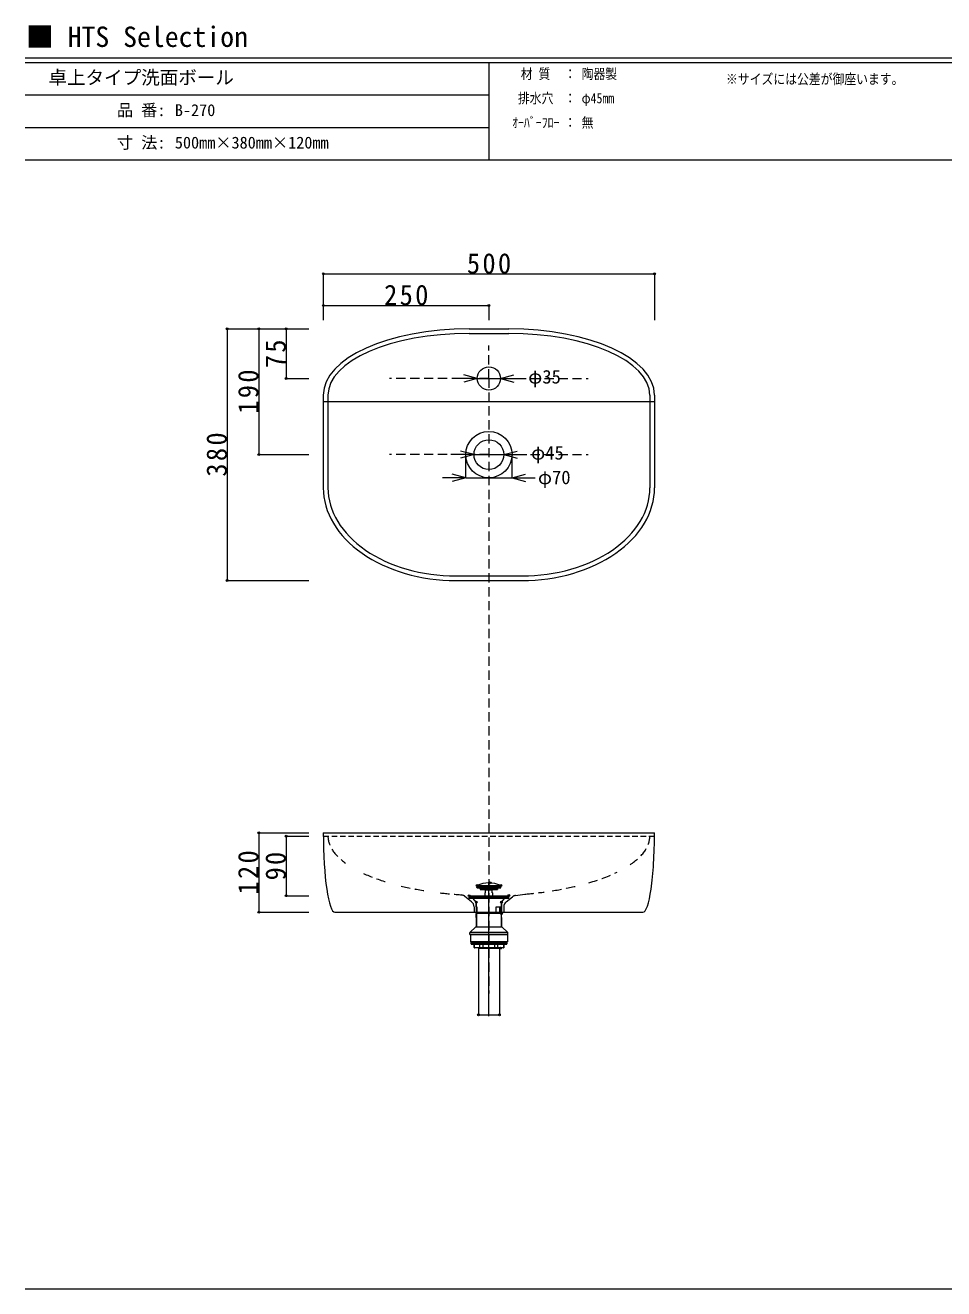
# Model space of a CAD drawing. Units: millimetres, scale not verified. Extents: x -1403 to 1462, y -962 to 946.
# Drawn here: x -1403 to -16, y -962 to 946 of the extents above; entities that cross this region are included whole.
import ezdxf
from ezdxf.enums import TextEntityAlignment as Align

# ---------------------------------------------------------------- set-up
doc = ezdxf.new("R2010")
doc.units = ezdxf.units.MM
doc.header["$LTSCALE"] = 7
doc.header["$PDMODE"] = 32
doc.header["$PDSIZE"] = 2.8
doc.linetypes.add('DASHED1', pattern=[1.8, 1.2, -0.6])
doc.linetypes.add('DASHED2', pattern=[3, 2, -1])
doc.layers.add('F-0', color=7, linetype='Continuous', lineweight=15)
doc.styles.add('ＭＳ ゴシック', font='')
doc.styles.get('ＭＳ ゴシック').set_extended_font_data('MS Gothic')

msp = doc.modelspace()

# ---------------------------------------------------------------- linework, layer by layer
at = {"layer": 'F-0'}
for p, q in [((1402.848, 896.05), (-1402.92, 896.05)), ((1402.848, 889.05), (-1402.92, 889.05)), ((-702.92, 889.05), (-702.92, 742.05)), ((-702.92, 840.05), (-1402.92, 840.05)), ((-702.92, 791.05), (-1402.92, 791.05)), ((1402.848, 742.05), (-1402.92, 742.05)), ((-732.92, 487.513), (-672.92, 487.513)), ((-732.92, 480.513), (-672.92, 480.513)), ((-720.42, 412.513), (-755.42, 412.513)), ((-720.42, 412.513), (-740.705, 417.948)), ((-720.42, 412.513), (-740.705, 407.077)), ((-720.42, 412.513), (-685.42, 412.513)), ((-685.42, 412.513), (-665.136, 417.948)), ((-685.42, 412.513), (-650.42, 412.513)), ((-685.42, 412.513), (-665.136, 407.077)), ((-952.92, 387.513), (-952.92, 247.513)), ((-945.92, 387.513), (-945.92, 247.513)), ((-459.92, 387.513), (-459.92, 247.513)), ((-452.92, 387.513), (-452.92, 247.513)), ((-952.92, 377.513), (-452.92, 377.513)), ((-725.42, 297.513), (-760.42, 297.513)), ((-725.42, 297.513), (-745.705, 302.948)), ((-725.42, 297.513), (-745.705, 292.077)), ((-737.92, 262.513), (-737.92, 297.513)), ((-725.42, 297.513), (-680.42, 297.513)), ((-680.42, 297.513), (-660.136, 302.948)), ((-680.42, 297.513), (-645.42, 297.513)), ((-680.42, 297.513), (-660.136, 292.077)), ((-667.92, 262.513), (-667.92, 297.513)), ((-737.92, 262.513), (-758.205, 267.948)), ((-667.92, 262.513), (-647.636, 267.948)), ((-737.92, 262.513), (-772.92, 262.513)), ((-737.92, 262.513), (-758.205, 257.077)), ((-737.92, 262.513), (-667.92, 262.513)), ((-667.92, 262.513), (-632.92, 262.513)), ((-667.92, 262.513), (-647.636, 257.077)), ((-752.92, 114.513), (-652.92, 114.513)), ((-752.92, 107.513), (-652.92, 107.513)), ((-952.92, -273.491), (-452.92, -273.491)), ((-720.92, -353.141), (-684.92, -353.141)), ((-720.92, -353.141), (-720.92, -354.141)), ((-720.92, -354.141), (-684.92, -354.141)), ((-720.92, -354.841), (-684.92, -354.841)), ((-720.92, -356.141), (-720.92, -354.841)), ((-720.92, -356.141), (-684.92, -356.141)), ((-720.72, -354.641), (-685.121, -354.641)), ((-720.42, -356.641), (-685.42, -356.641)), ((-715.92, -354.641), (-715.92, -354.141)), ((-715.92, -358.141), (-715.92, -356.641)), ((-715.92, -358.141), (-689.92, -358.141)), ((-715.92, -358.141), (-689.92, -358.141)), ((-715.92, -358.141), (-715.92, -359.141)), ((-715.92, -359.141), (-689.92, -359.141)), ((-707.92, -364.141), (-707.92, -359.146)), ((-697.92, -360.141), (-707.92, -360.141)), ((-702.92, -550.586), (-702.92, -348.149)), ((-697.92, -364.141), (-697.92, -359.146)), ((-689.92, -354.641), (-689.92, -354.141)), ((-689.92, -358.141), (-689.92, -356.641)), ((-689.92, -358.141), (-689.92, -359.141)), ((-684.92, -353.141), (-684.92, -354.141)), ((-684.92, -356.141), (-684.92, -354.841)), ((-729.174, -377.489), (-739.228, -369.445)), ((-732.92, -368.491), (-672.92, -368.491)), ((-732.92, -369.791), (-732.92, -368.491)), ((-732.92, -369.791), (-672.92, -369.791)), ((-731.439, -370.019), (-732.92, -369.791)), ((-731.439, -370.019), (-732.92, -369.791)), ((-732.92, -370.019), (-672.92, -370.019)), ((-732.92, -372.019), (-732.92, -370.019)), ((-732.92, -372.019), (-672.92, -372.019)), ((-721.92, -378.12), (-727.17, -372.019)), ((-721.92, -385.491), (-721.92, -378.12)), ((-721.92, -385.491), (-721.92, -378.12)), ((-721.92, -379.92), (-721.92, -396.287)), ((-708.82, -364.141), (-707.92, -364.141)), ((-708.82, -368.491), (-708.82, -364.141)), ((-697.92, -364.141), (-697.021, -364.141)), ((-697.02, -368.491), (-697.02, -364.141)), ((-683.92, -378.12), (-678.67, -372.019)), ((-683.92, -385.491), (-683.92, -378.12)), ((-683.92, -379.92), (-683.92, -396.287)), ((-676.667, -377.489), (-667.556, -370.199)), ((-674.402, -370.019), (-672.92, -369.791)), ((-674.402, -370.019), (-672.92, -369.791)), ((-672.92, -369.791), (-672.92, -368.491)), ((-672.92, -372.019), (-672.92, -370.019)), ((-935.42, -393.491), (-470.42, -393.491)), ((-725.42, -385.297), (-725.42, -393.491)), ((-683.92, -395.491), (-721.92, -395.491)), ((-721.92, -401.491), (-721.92, -395.491)), ((-721.92, -401.491), (-721.92, -395.491)), ((-721.42, -395.491), (-721.42, -401.491)), ((-720.62, -395.491), (-720.62, -385.491)), ((-692.048, -385.491), (-683.92, -385.491)), ((-692.048, -395.491), (-692.048, -385.491)), ((-686.618, -395.491), (-686.618, -385.491)), ((-685.221, -395.491), (-685.221, -385.491)), ((-684.42, -395.491), (-684.42, -401.491)), ((-683.92, -401.491), (-683.92, -395.491)), ((-680.42, -385.297), (-680.42, -393.491)), ((-731.612, -424.197), (-722.67, -415.256)), ((-722.67, -415.256), (-683.17, -415.256)), ((-721.92, -401.491), (-721.92, -415.256)), ((-721.42, -401.491), (-721.42, -415.256)), ((-684.42, -401.491), (-684.42, -415.256)), ((-683.92, -401.491), (-683.92, -415.256)), ((-674.229, -424.197), (-683.17, -415.256)), ((-674.17, -424.338), (-731.67, -424.338)), ((-731.67, -427.256), (-731.67, -424.338)), ((-731.67, -427.256), (-674.17, -427.256)), ((-674.229, -424.197), (-731.612, -424.197)), ((-730.92, -427.256), (-730.92, -438.256)), ((-674.921, -438.256), (-730.92, -438.256)), ((-729.17, -439.256), (-729.17, -438.256)), ((-676.67, -439.256), (-676.67, -438.256)), ((-674.92, -427.256), (-674.92, -438.256)), ((-674.17, -427.256), (-674.17, -424.338)), ((-729.92, -439.256), (-675.92, -439.256)), ((-729.92, -441.356), (-675.92, -441.356)), ((-729.42, -441.856), (-676.42, -441.856)), ((-725.42, -441.856), (-725.42, -446.756)), ((-725.42, -446.756), (-680.42, -446.756)), ((-725.24, -446.756), (-725.24, -441.856)), ((-680.921, -447.256), (-724.92, -447.256)), ((-718.67, -447.256), (-718.67, -548.291)), ((-718.67, -447.756), (-687.17, -447.756)), ((-718.42, -447.756), (-718.42, -447.256)), ((-716.541, -446.756), (-716.541, -441.856)), ((-711.62, -446.756), (-711.62, -441.856)), ((-694.221, -446.756), (-694.221, -441.856)), ((-689.3, -446.756), (-689.3, -441.856)), ((-687.42, -447.756), (-687.42, -447.256)), ((-687.17, -447.256), (-687.17, -548.291)), ((-680.601, -446.756), (-680.601, -441.856)), ((-680.42, -441.856), (-680.42, -446.756)), ((-718.67, -548.291), (-687.17, -548.291)), ((-718.47, -548.491), (-718.67, -548.291)), ((-718.47, -548.491), (-687.371, -548.491)), ((-687.371, -548.491), (-687.17, -548.291)), ((-1402.92, -961.889), (1402.848, -961.889))]:
    msp.add_line(p, q, dxfattribs=at)
at = {"layer": 'F-0', "color": 4, "lineweight": 9}
for p, q in [((-952.92, 570.436), (-452.92, 570.436)), ((-952.92, 570.436), (-952.92, 500.455)), ((-452.92, 570.436), (-452.92, 500.455)), ((-952.92, 522.768), (-702.92, 522.768)), ((-952.92, 522.768), (-952.92, 500.455)), ((-702.92, 522.768), (-702.92, 500.455)), ((-1098.159, 487.513), (-1098.159, 107.513)), ((-1098.159, 487.513), (-974.622, 487.513)), ((-1050.491, 487.513), (-1050.491, 297.513)), ((-1050.491, 487.513), (-974.622, 487.513)), ((-1009.105, 487.513), (-1009.105, 412.513)), ((-1009.105, 487.513), (-974.622, 487.513)), ((-1009.105, 412.513), (-974.622, 412.513)), ((-1050.491, 297.513), (-974.622, 297.513)), ((-1098.159, 107.513), (-974.622, 107.513)), ((-1050.491, -273.491), (-1050.491, -393.491)), ((-1050.491, -273.491), (-974.622, -273.491)), ((-1009.105, -278.491), (-1009.105, -368.491)), ((-1009.105, -278.491), (-974.622, -278.491)), ((-1009.105, -368.491), (-974.622, -368.491)), ((-1050.491, -393.491), (-974.622, -393.491))]:
    msp.add_line(p, q, dxfattribs=at)
at = {"layer": 'F-0', "linetype": 'DASHED2'}
for p, q in [((-702.92, 412.513), (-702.92, 462.513)), ((-702.92, 412.513), (-852.92, 412.513)), ((-702.92, 412.513), (-552.92, 412.513)), ((-702.92, 412.513), (-702.92, -516.265)), ((-702.92, 297.513), (-852.92, 297.513)), ((-702.92, 297.513), (-552.92, 297.513)), ((-741.843, -367.937), (-743.976, -367.105)), ((-662.713, -368.107), (-648.893, -366.147))]:
    msp.add_line(p, q, dxfattribs=at)
at = {"layer": 'F-0', "linetype": 'DASHED1'}
msp.add_line((-952.905, -278.491), (-452.92, -278.491), dxfattribs=at)
at = {"layer": 'F-0'}
for points in [[(-729.92, -439.256), (-729.92, -441.356), (-729.92, -439.256)], [(-725.24, -446.756), (-725.24, -446.774), (-725.239, -446.792), (-725.238, -446.81), (-725.235, -446.828), (-725.232, -446.846), (-725.229, -446.863), (-725.225, -446.881), (-725.22, -446.899), (-725.215, -446.916), (-725.209, -446.934), (-725.202, -446.951), (-725.195, -446.968), (-725.187, -446.984), (-725.178, -447), (-725.169, -447.016), (-725.16, -447.032), (-725.15, -447.047), (-725.139, -447.062), (-725.127, -447.077), (-725.116, -447.091), (-725.103, -447.104), (-725.09, -447.117), (-725.077, -447.13), (-725.063, -447.142), (-725.049, -447.154), (-725.034, -447.165), (-725.02, -447.175), (-725.004, -447.185), (-724.989, -447.194), (-724.973, -447.203), (-724.957, -447.211), (-724.94, -447.218)], [(-724.915, -447.228), (-724.909, -447.23), (-724.903, -447.232), (-724.896, -447.234), (-724.89, -447.236), (-724.883, -447.238), (-724.877, -447.24), (-724.87, -447.242), (-724.864, -447.243), (-724.857, -447.245), (-724.85, -447.246), (-724.844, -447.247), (-724.837, -447.248), (-724.831, -447.25), (-724.824, -447.251), (-724.817, -447.252), (-724.811, -447.252), (-724.804, -447.253), (-724.797, -447.254), (-724.79, -447.254), (-724.784, -447.255), (-724.777, -447.255), (-724.77, -447.255), (-724.764, -447.255), (-724.757, -447.256)], [(-716.541, -446.756), (-716.54, -446.77), (-716.54, -446.784), (-716.539, -446.799), (-716.538, -446.813), (-716.537, -446.828), (-716.535, -446.842), (-716.533, -446.856), (-716.53, -446.871), (-716.528, -446.885), (-716.524, -446.899), (-716.521, -446.913), (-716.517, -446.927), (-716.513, -446.941), (-716.509, -446.955), (-716.504, -446.968), (-716.499, -446.982), (-716.494, -446.995), (-716.488, -447.009), (-716.482, -447.022), (-716.475, -447.035), (-716.469, -447.048), (-716.461, -447.06), (-716.454, -447.072), (-716.446, -447.085), (-716.438, -447.097), (-716.429, -447.108), (-716.42, -447.12), (-716.411, -447.131), (-716.401, -447.142), (-716.391, -447.152), (-716.381, -447.162), (-716.37, -447.172), (-716.359, -447.181), (-716.347, -447.19), (-716.336, -447.199), (-716.323, -447.206), (-716.311, -447.214), (-716.298, -447.221), (-716.285, -447.227)], [(-716.285, -447.227), (-716.271, -447.233), (-716.258, -447.238), (-716.244, -447.243), (-716.23, -447.246), (-716.216, -447.25), (-716.201, -447.252), (-716.187, -447.254), (-716.173, -447.255), (-716.158, -447.256)], [(-711.62, -446.756), (-711.62, -446.765), (-711.62, -446.774), (-711.62, -446.784), (-711.62, -446.793), (-711.62, -446.802), (-711.62, -446.812), (-711.619, -446.821), (-711.619, -446.83), (-711.619, -446.84), (-711.619, -446.849), (-711.618, -446.858), (-711.618, -446.868), (-711.617, -446.877), (-711.617, -446.886), (-711.616, -446.896), (-711.616, -446.905), (-711.615, -446.914), (-711.614, -446.924), (-711.614, -446.933), (-711.613, -446.942), (-711.612, -446.951), (-711.611, -446.961), (-711.611, -446.97), (-711.61, -446.979), (-711.609, -446.989), (-711.608, -446.998), (-711.607, -447.007), (-711.606, -447.016), (-711.605, -447.026), (-711.603, -447.035), (-711.602, -447.044), (-711.601, -447.053), (-711.599, -447.063), (-711.598, -447.072), (-711.596, -447.081), (-711.594, -447.09), (-711.593, -447.1), (-711.591, -447.109), (-711.589, -447.118)], [(-711.589, -447.118), (-711.587, -447.127), (-711.585, -447.136), (-711.583, -447.146), (-711.58, -447.155), (-711.578, -447.164), (-711.575, -447.172), (-711.572, -447.181), (-711.57, -447.189), (-711.566, -447.198), (-711.563, -447.207), (-711.559, -447.216), (-711.554, -447.225), (-711.549, -447.234), (-711.543, -447.242), (-711.536, -447.249), (-711.528, -447.254), (-711.519, -447.256)], [(-694.252, -447.118), (-694.254, -447.127), (-694.256, -447.136), (-694.258, -447.146), (-694.261, -447.155), (-694.263, -447.164), (-694.266, -447.172), (-694.268, -447.181), (-694.271, -447.189), (-694.274, -447.198), (-694.278, -447.207), (-694.282, -447.216), (-694.287, -447.225), (-694.292, -447.234), (-694.298, -447.242), (-694.305, -447.249), (-694.313, -447.254), (-694.322, -447.256)], [(-694.221, -446.756), (-694.221, -446.765), (-694.221, -446.774), (-694.221, -446.784), (-694.221, -446.793), (-694.221, -446.802), (-694.221, -446.812), (-694.221, -446.821), (-694.222, -446.83), (-694.222, -446.84), (-694.222, -446.849), (-694.223, -446.858), (-694.223, -446.868), (-694.224, -446.877), (-694.224, -446.886), (-694.225, -446.896), (-694.225, -446.905), (-694.226, -446.914), (-694.226, -446.924), (-694.227, -446.933), (-694.228, -446.942), (-694.229, -446.951), (-694.229, -446.961), (-694.23, -446.97), (-694.231, -446.979), (-694.232, -446.989), (-694.233, -446.998), (-694.234, -447.007), (-694.235, -447.016), (-694.236, -447.026), (-694.238, -447.035), (-694.239, -447.044), (-694.24, -447.053), (-694.242, -447.063), (-694.243, -447.072), (-694.245, -447.081), (-694.246, -447.09), (-694.248, -447.1), (-694.25, -447.109), (-694.252, -447.118)], [(-689.556, -447.227), (-689.569, -447.233), (-689.583, -447.238), (-689.597, -447.243), (-689.611, -447.246), (-689.625, -447.25), (-689.64, -447.252), (-689.654, -447.254), (-689.668, -447.255), (-689.683, -447.256)], [(-689.3, -446.756), (-689.301, -446.77), (-689.301, -446.784), (-689.302, -446.799), (-689.303, -446.813), (-689.304, -446.828), (-689.306, -446.842), (-689.308, -446.856), (-689.311, -446.871), (-689.313, -446.885), (-689.316, -446.899), (-689.32, -446.913), (-689.324, -446.927), (-689.328, -446.941), (-689.332, -446.955), (-689.337, -446.968), (-689.342, -446.982), (-689.347, -446.995), (-689.353, -447.009), (-689.359, -447.022), (-689.366, -447.035), (-689.372, -447.048), (-689.38, -447.06), (-689.387, -447.072), (-689.395, -447.085), (-689.403, -447.097), (-689.412, -447.108), (-689.421, -447.12), (-689.43, -447.131), (-689.44, -447.142), (-689.45, -447.152), (-689.46, -447.162), (-689.471, -447.172), (-689.482, -447.181), (-689.494, -447.19), (-689.505, -447.199), (-689.518, -447.206), (-689.53, -447.214), (-689.543, -447.221), (-689.556, -447.227)], [(-680.926, -447.228), (-680.932, -447.23), (-680.938, -447.232), (-680.945, -447.234), (-680.951, -447.236), (-680.958, -447.238), (-680.964, -447.24), (-680.971, -447.242), (-680.977, -447.243), (-680.984, -447.245), (-680.99, -447.246), (-680.997, -447.247), (-681.004, -447.248), (-681.01, -447.25), (-681.017, -447.251), (-681.024, -447.252), (-681.03, -447.252), (-681.037, -447.253), (-681.044, -447.254), (-681.051, -447.254), (-681.057, -447.255), (-681.064, -447.255), (-681.071, -447.255), (-681.077, -447.255), (-681.084, -447.256)], [(-680.601, -446.756), (-680.601, -446.774), (-680.602, -446.792), (-680.603, -446.81), (-680.606, -446.828), (-680.609, -446.846), (-680.612, -446.863), (-680.616, -446.881), (-680.621, -446.899), (-680.626, -446.916), (-680.632, -446.934), (-680.639, -446.951), (-680.646, -446.968), (-680.654, -446.984), (-680.663, -447), (-680.672, -447.016), (-680.681, -447.032), (-680.691, -447.047), (-680.702, -447.062), (-680.714, -447.077), (-680.725, -447.091), (-680.738, -447.104), (-680.751, -447.117), (-680.764, -447.13), (-680.778, -447.142), (-680.792, -447.154), (-680.806, -447.165), (-680.821, -447.175), (-680.837, -447.185), (-680.852, -447.194), (-680.868, -447.203), (-680.884, -447.211), (-680.901, -447.218)], [(-675.92, -439.256), (-675.92, -441.356), (-675.92, -439.256)]]:
    msp.add_lwpolyline(points, dxfattribs=at)
for centre, radius in [((-702.92, 412.513), 17.5), ((-702.92, 297.513), 35), ((-702.92, 297.513), 22.5)]:
    msp.add_circle(centre, radius, dxfattribs=at)
for centre, radius, start, end in [((-702.92, -391.641), 42.5, 64.94238, 115.05762), ((-720.72, -354.841), 0.2, 90, 180), ((-720.42, -356.141), 0.5, 180, 270), ((-685.42, -356.141), 0.5, 270, 0), ((-685.12, -354.841), 0.2, 0, 90), ((-735.42, -385.297), 10, 0, 51.34019), ((-670.42, -385.297), 10, 128.65981, 180), ((-731.47, -424.338), 0.2, 135, 180), ((-674.37, -424.338), 0.2, 0, 45), ((-729.42, -441.356), 0.5, 180, 270), ((-724.92, -446.756), 0.5, 180, 270), ((-724.757, -446.785), 0.47, 247.09102, 250.33614), ((-681.084, -446.785), 0.47, 289.66386, 292.90898), ((-680.92, -446.756), 0.5, 270, 0), ((-676.42, -441.356), 0.5, 270, 0)]:
    msp.add_arc(centre, radius, start, end, dxfattribs=at)
at = {"layer": 'F-0', "linetype": 'DASHED2'}
for centre, start, end in [((-745.475, -377.254), 51.34019, 68.70103), ((-661.309, -378.008), 98.07282, 128.65981)]:
    msp.add_arc(centre, 10, start, end, dxfattribs=at)
at = {"layer": 'F-0'}
for centre, major_axis, ratio, start_param, end_param in [((-732.92, 387.513), (220, 0), 0.454545, 1.57079633, 3.14159265), ((-732.92, 387.513), (213, 0), 0.43662, 1.57079633, 3.14159265), ((-672.92, 387.513), (220, 0), 0.454545, 6.28318531, 7.85398163), ((-672.92, 387.513), (213, 0), 0.43662, 6.28318531, 7.85398163), ((-752.92, 247.513), (200, 0), 0.7, 3.14159265, 4.71238898), ((-752.92, 247.513), (193, 0), 0.689119, 3.14159265, 4.71238898), ((-652.92, 247.513), (193, 0), 0.689119, 4.71238898, 6.28318531), ((-652.92, 247.513), (200, 0), 0.7, 4.71238898, 6.28318531), ((-935.42, -273.491), (0, 120), 0.145833, 1.57079633, 3.14159265), ((-470.42, -273.491), (0, 120), 0.145833, 3.14159265, 4.71238898)]:
    msp.add_ellipse(centre, major_axis=major_axis, ratio=ratio, start_param=start_param, end_param=end_param, dxfattribs=at)
at = {"layer": 'F-0', "linetype": 'DASHED2'}
for start_param, end_param in [(3.14159265, 3.61328015), (5.78174626, 6.27941575), (3.818968, 4.03408452), (5.38164493, 5.63500955), (4.13533199, 4.31305579), (5.11737941, 5.29187436), (4.40565583, 4.54261333), (4.93660805, 5.06305165)]:
    msp.add_ellipse((-702.92, -278.491), major_axis=(242.99, 0), ratio=0.37, start_param=start_param, end_param=end_param, dxfattribs=at)
at = {"layer": 'F-0', "color": 6}
for p in [(-952.92, 570.436), (-452.92, 570.436), (-952.92, 522.768), (-702.92, 522.768), (-1098.159, 487.513), (-1050.491, 487.513), (-1009.105, 487.513), (-1009.105, 412.513), (-1050.491, 297.513), (-1098.159, 107.513), (-1050.491, -273.491), (-1009.105, -278.491), (-1009.105, -368.491), (-1050.491, -393.491)]:
    msp.add_point(p, dxfattribs=at)
at = {"layer": 'F-0'}
for p in [(-720.92, -352.984), (-701.063, -349.141), (-684.92, -352.984), (-732.92, -368.491), (-721.92, -378.12), (-683.92, -378.12), (-672.92, -368.162), (-683.92, -395.287), (-685.313, -447.756), (-718.67, -548.291), (-687.17, -548.291)]:
    msp.add_point(p, dxfattribs=at)

# ---------------------------------------------------------------- texts
at = {"layer": 'F-0', "style": 'ＭＳ ゴシック'}
for s, height, p in [('■ HTS Selection', 30.79, (-1401.913, 903.816)), ('卓上タイプ洗面ボール', 20.53, (-1367.92, 850.55)), ('品 番:', 17.96, (-1264.67, 803.3)), ('B-270', 17.96, (-1177.084, 803.3)), ('寸 法:', 17.96, (-1264.67, 754.3)), ('500mm×380mm×120mm', 17.96, (-1177.084, 754.3)), ('φ35', 20.53, (-643.517, 398.694)), ('φ45', 20.53, (-639.114, 283.895)), ('φ70', 20.53, (-628.848, 246.74))]:
    msp.add_text(s, height=height, dxfattribs=at).set_placement(p, align=Align.BOTTOM_LEFT)
at = {"layer": 'F-0', "style": 'ＭＳ ゴシック', "width": 0.85}
for s, p in [('材 質', (-654.795, 860.175)), ('：', (-589.17, 860.175)), ('陶器製', (-562.92, 860.175)), ('※サイズには公差が御座います。', (-344.902, 852.3)), ('排水穴', (-659.17, 823.425)), ('：', (-589.17, 823.425)), ('φ45mm', (-562.92, 823.425)), ('ｵｰﾊﾞｰﾌﾛｰ', (-667.92, 786.675)), ('：', (-589.17, 786.675)), ('無', (-562.92, 786.675))]:
    msp.add_text(s, height=15.4, dxfattribs=at).set_placement(p, align=Align.BOTTOM_LEFT)
at = {"layer": 'F-0', "color": 3, "char_height": 30.79, "attachment_point": 7, "style": 'ＭＳ ゴシック'}
for s, insert in [('\\T1.18;\\W0.95;500', (-736.17, 570.436)), ('\\T1.18;\\W0.95;250', (-861.17, 522.768))]:
    msp.add_mtext(s, dxfattribs=dict(at, insert=insert))
at = {"layer": 'F-0', "color": 3, "char_height": 30.79, "attachment_point": 7, "rotation": 90, "style": 'ＭＳ ゴシック'}
for s, insert in [('\\T1.17;\\W0.95;75', (-1009.105, 428.138)), ('\\T1.18;\\W0.95;190', (-1050.491, 359.263)), ('\\T1.18;\\W0.95;380', (-1098.159, 264.263)), ('\\T1.18;\\W0.95;120', (-1050.491, -366.741)), ('\\T1.17;\\W0.95;90', (-1009.105, -345.366))]:
    msp.add_mtext(s, dxfattribs=dict(at, insert=insert))

doc.saveas('drawing.dxf')
